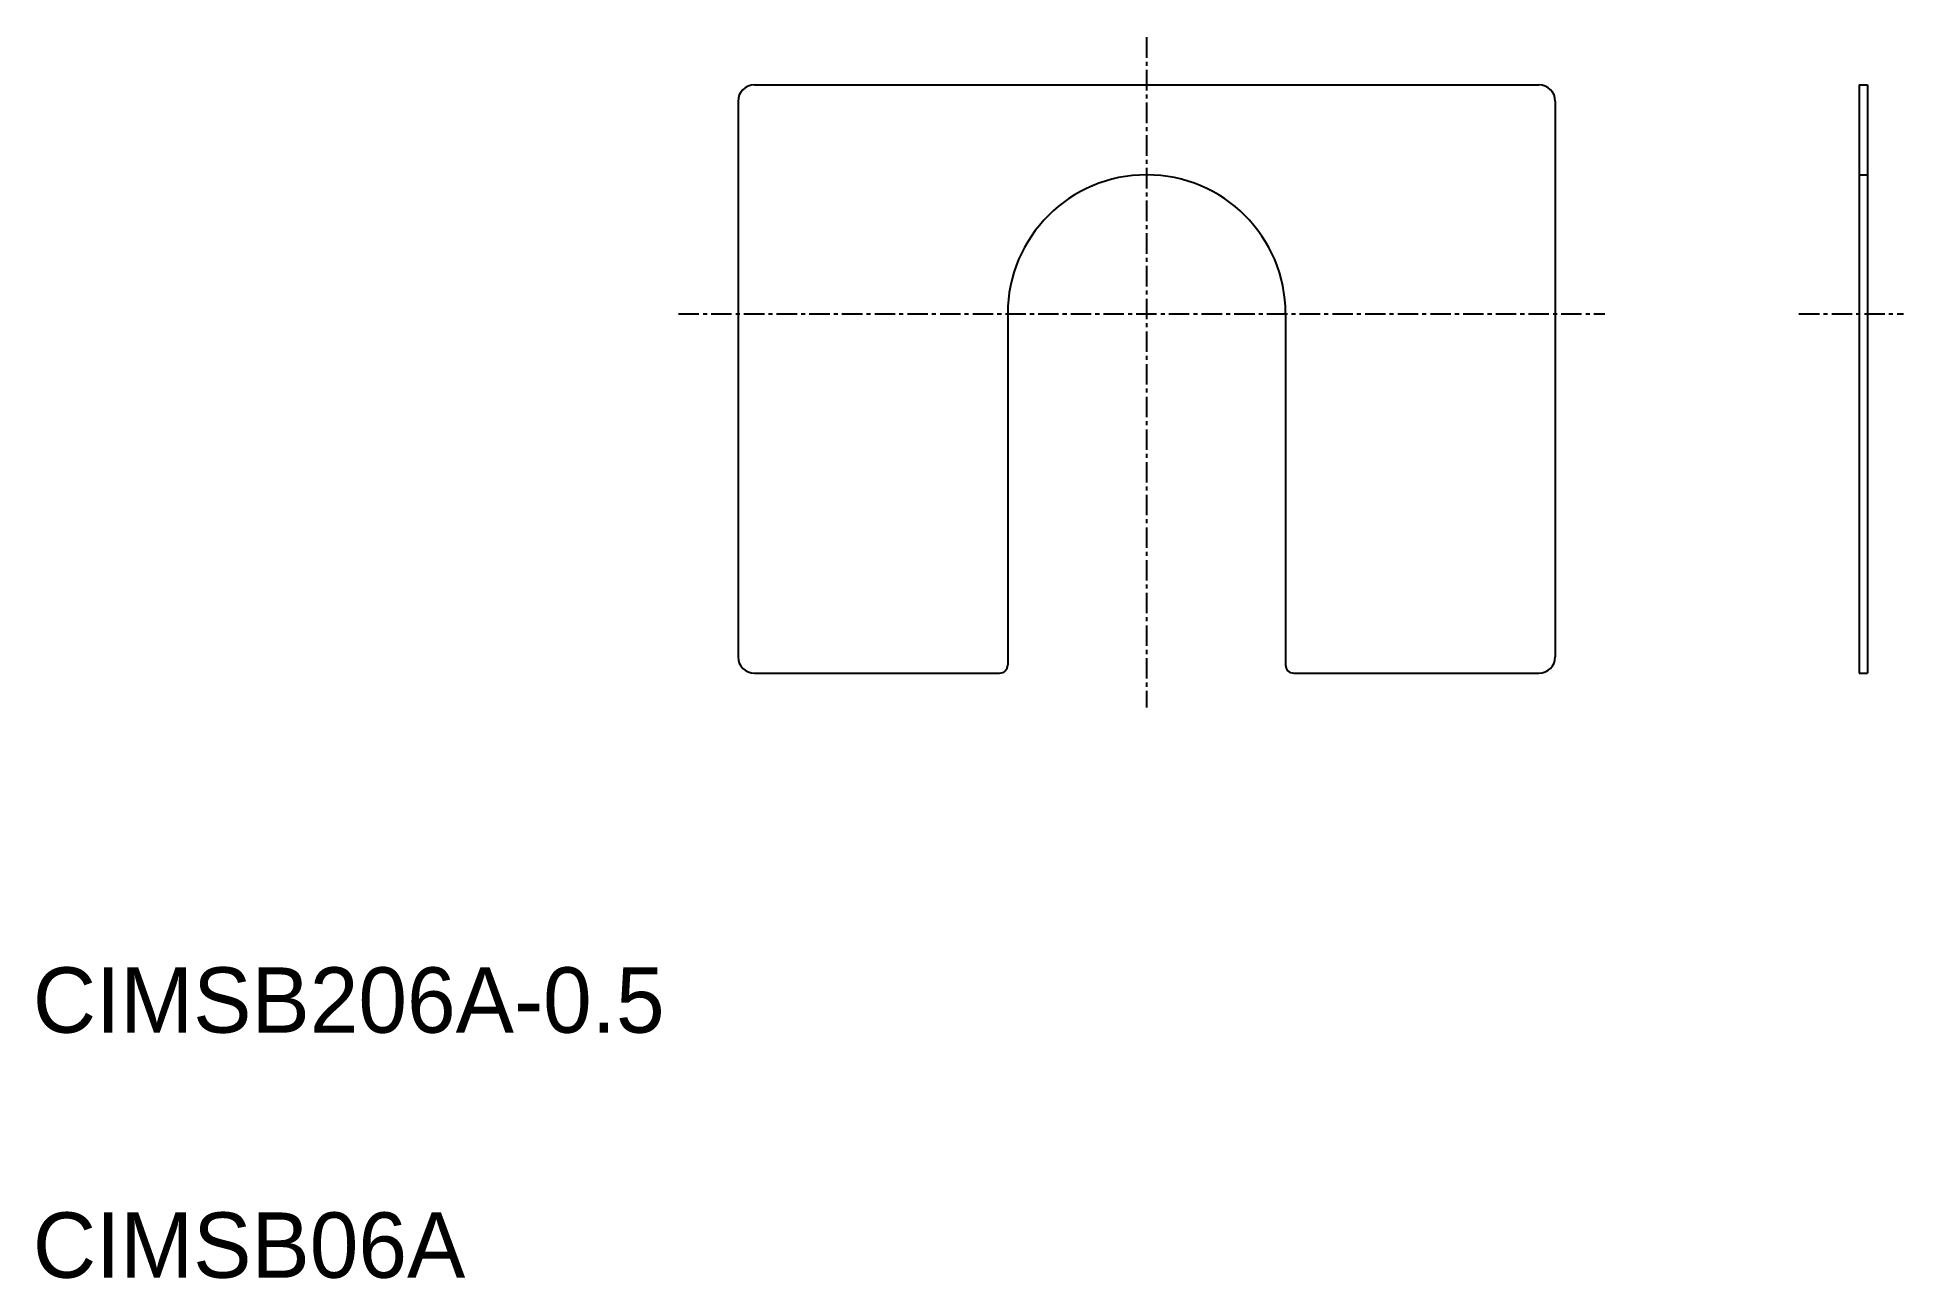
# Model space of a CAD drawing. Extents: x 10 to 124, y 10 to 86.
import ezdxf

# ---------------------------------------------------------------- set-up
doc = ezdxf.new("R2010")
doc.units = 0
doc.linetypes.add('CENTER', pattern=[2, 1.25, -0.25, 0.25, -0.25])
doc.linetypes.add('DASHED', pattern=[0.75, 0.5, -0.25])
doc.layers.get('0').update_dxf_attribs({"linetype": 'CONTINUOUS'})
doc.layers.add('CENTER', color=1, linetype='CENTER')

msp = doc.modelspace()

# ---------------------------------------------------------------- linework, layer by layer
at = {"color": 7, "linetype": 'CONTINUOUS'}
for p, q in [((54.14, 83.01), (102.14, 83.01)), ((121.74, 83.01), (121.74, 47.01)), ((121.74, 83.01), (122.24, 83.01)), ((122.24, 83.01), (122.24, 47.01)), ((53.14, 82.01), (53.14, 48.01)), ((103.14, 82.01), (103.14, 48.01)), ((69.64, 69.01), (69.64, 47.51)), ((86.64, 69.01), (86.64, 47.51)), ((54.14, 47.01), (69.14, 47.01)), ((87.14, 47.01), (102.14, 47.01)), ((121.74, 47.01), (122.24, 47.01))]:
    msp.add_line(p, q, dxfattribs=at)
at = {"color": 3, "linetype": 'DASHED'}
msp.add_line((121.74, 77.51), (122.24, 77.51), dxfattribs=at)
for p, q in [((121.74, 74.01), (121.74, 74.01)), ((121.74, 65.01), (121.74, 65.01))]:
    msp.add_line(p, q)
at = {"color": 7, "linetype": 'CONTINUOUS'}
for centre, radius, start, end in [((54.14, 82.01), 1, 90, 180), ((102.14, 82.01), 1, 0, 90), ((78.14, 69.01), 8.5, 0, 180), ((54.14, 48.01), 1, 180, 270), ((102.14, 48.01), 1, 270, 0), ((69.14, 47.51), 0.5, 270, 0), ((87.14, 47.51), 0.5, 180, 270)]:
    msp.add_arc(centre, radius, start, end, dxfattribs=at)
at = {"layer": 'CENTER', "color": 1, "linetype": 'CENTER'}
for p, q in [((78.14, 85.93), (78.14, 44.91)), ((49.5, 69.01), (106.18, 69.01)), ((118.05, 69.01), (124.45, 69.01))]:
    msp.add_line(p, q, dxfattribs=at)

# ---------------------------------------------------------------- texts
at = {"color": 7, "linetype": 'CONTINUOUS'}
for s, p in [('CIMSB206A-0.5', (10, 25)), ('CIMSB06A', (10, 10))]:
    msp.add_text(s, height=4, dxfattribs=at).set_placement(p)

doc.saveas('drawing.dxf')
